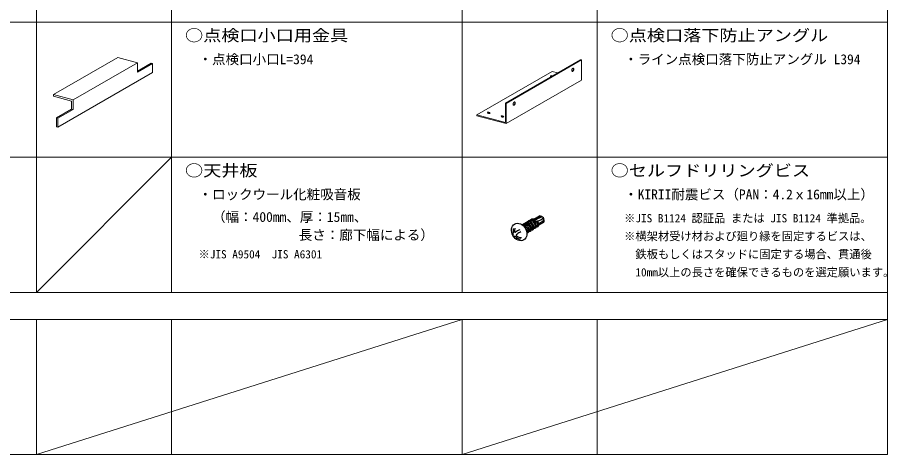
# Model space of a CAD drawing. Units: millimetres on the paper. Extents: x -195 to 195, y -140 to 138.
# Drawn here: x -98.1 to -1.5, y 29.5 to 78 of the extents above; entities that cross this region are included whole.
import ezdxf
from ezdxf.enums import TextEntityAlignment as Align

# ---------------------------------------------------------------- set-up
doc = ezdxf.new("R2010")
doc.units = ezdxf.units.MM
for name, color, linetype, lineweight in [('0-4_点検口枠等', 4, 'Continuous', 9), ('0-6_文字', 7, 'Continuous', 18), ('0-C_ビス・アンカーボルト・強調図形', 2, 'Continuous', 25), ('F-3_図面枠', 3, 'Continuous', 18)]:
    doc.layers.add(name, color=color, linetype=linetype, lineweight=lineweight)
doc.styles.add('ＭＳ ゴシック', font='')
doc.styles.get('ＭＳ ゴシック').set_extended_font_data('MS Gothic')

msp = doc.modelspace()

# ---------------------------------------------------------------- linework, layer by layer
at = {"layer": '0-4_点検口枠等'}
for p, q in [((-94.108, 69.454), (-86.962, 73.58)), ((-84.789, 72.997), (-86.962, 73.58)), ((-91.934, 68.872), (-84.789, 72.997)), ((-84.789, 71.935), (-84.789, 72.997)), ((-83.1, 71.91), (-83.1, 72.91)), ((-35.585, 73.329), (-43.936, 68.507)), ((-35.498, 73.306), (-43.849, 68.484)), ((-35.498, 73.306), (-35.585, 73.329)), ((-35.498, 73.306), (-35.498, 71.056)), ((-93.623, 65.834), (-83.1, 71.91)), ((-38.758, 72.029), (-47.109, 67.208)), ((-38.128, 71.86), (-38.758, 72.029)), ((-35.498, 71.056), (-43.849, 66.234)), ((-94.108, 69.454), (-94.108, 69.266)), ((-91.934, 68.872), (-94.108, 69.454)), ((-94.108, 69.266), (-92.094, 68.727)), ((-92.097, 68.728), (-92.097, 67.853)), ((-91.934, 67.809), (-91.934, 68.872)), ((-93.786, 66.878), (-92.097, 67.853)), ((-93.623, 66.834), (-91.934, 67.809)), ((-91.934, 67.809), (-92.097, 67.853)), ((-93.623, 66.834), (-93.786, 66.878)), ((-93.786, 66.878), (-93.786, 65.878)), ((-93.623, 65.834), (-93.623, 66.834)), ((-47.109, 67.208), (-47.109, 67.108)), ((-93.623, 65.834), (-93.786, 65.878))]:
    msp.add_line(p, q, dxfattribs=at)
for points in [[(-84.789, 71.935), (-83.1, 72.91), (-83.263, 72.953), (-84.789, 72.073)], [(-43.849, 68.484), (-43.936, 68.507), (-43.936, 66.357), (-47.109, 67.208)], [(-43.849, 68.484), (-43.849, 66.234), (-47.109, 67.108)]]:
    msp.add_lwpolyline(points, dxfattribs=at)
for centre, radius, start, end in [((-36.321, 72.138), 0.246, 179.96877, 183.46838), ((-36.27, 72.136), 0.296, 173.62148, 176.70845), ((-36.294, 72.138), 0.272, 176.70427, 179.97359), ((-36.348, 72.136), 0.218, 183.46278, 187.24823), ((-36.249, 72.134), 0.318, 170.67877, 173.62514), ((-36.375, 72.133), 0.191, 187.24176, 191.3774), ((-36.231, 72.131), 0.336, 167.83937, 170.68205), ((-36.4, 72.127), 0.165, 191.37006, 195.92958), ((-36.424, 72.121), 0.141, 195.92159, 200.98712), ((-36.219, 72.128), 0.348, 165.07002, 167.84236), ((-36.212, 72.126), 0.356, 162.33987, 165.07285), ((-36.444, 72.113), 0.119, 200.97903, 206.63701), ((-36.21, 72.126), 0.358, 159.61942, 162.34262), ((-36.46, 72.105), 0.101, 206.63008, 212.96169), ((-36.213, 72.127), 0.354, 156.87947, 159.62218), ((-36.473, 72.096), 0.0857, 212.95801, 220.02158), ((-36.222, 72.131), 0.345, 154.09019, 156.88234), ((-36.482, 72.089), 0.0738, 220.02408, 227.82809), ((-36.235, 72.137), 0.33, 151.22003, 154.09326), ((-36.488, 72.082), 0.0653, 227.83966, 236.31081), ((-36.54, 72.102), 0.0706, 278.67725, 280.32968), ((-36.542, 72.112), 0.0814, 280.33492, 287.64659), ((-36.251, 72.146), 0.311, 148.23471, 151.22342), ((-36.491, 72.078), 0.06, 236.33252, 245.29295), ((-36.546, 72.126), 0.0955, 287.64462, 294.21445), ((-36.271, 72.158), 0.289, 145.09595, 148.23853), ((-36.492, 72.076), 0.0579, 245.32216, 254.49692), ((-36.554, 72.142), 0.113, 294.20833, 300.08147), ((-36.492, 72.077), 0.0589, 254.52733, 263.59312), ((-36.291, 72.173), 0.263, 141.76025, 145.10034), ((-36.312, 72.189), 0.237, 138.17744, 141.76534), ((-36.491, 72.081), 0.0631, 263.61781, 272.27635), ((-36.564, 72.16), 0.134, 300.07359, 305.32611), ((-36.333, 72.208), 0.209, 134.28928, 138.18332), ((-36.491, 72.089), 0.0706, 272.29131, 280.32968), ((-36.577, 72.179), 0.157, 305.31799, 310.03598), ((-36.351, 72.227), 0.182, 130.02838, 134.29604), ((-36.493, 72.099), 0.0814, 280.33492, 287.64659), ((-36.594, 72.198), 0.182, 310.02838, 314.29604), ((-36.368, 72.246), 0.157, 125.31799, 130.03598), ((-36.498, 72.113), 0.0955, 287.64462, 294.21445), ((-36.612, 72.218), 0.209, 314.28928, 318.18332), ((-36.505, 72.129), 0.113, 294.20833, 300.08147), ((-36.381, 72.265), 0.134, 120.07359, 125.32611), ((-36.633, 72.236), 0.237, 318.17744, 321.76534), ((-36.392, 72.283), 0.113, 114.20833, 120.08147), ((-36.515, 72.147), 0.134, 300.07359, 305.32611), ((-36.654, 72.252), 0.263, 321.76025, 325.10034), ((-36.399, 72.299), 0.0955, 107.64462, 114.21445), ((-36.675, 72.267), 0.289, 325.09595, 328.23853), ((-36.529, 72.166), 0.157, 305.31799, 310.03598), ((-36.694, 72.279), 0.311, 328.23471, 331.22342), ((-36.403, 72.313), 0.0814, 100.33492, 107.64659), ((-36.545, 72.185), 0.182, 310.02838, 314.29604), ((-36.71, 72.288), 0.33, 331.22003, 334.09326), ((-36.405, 72.323), 0.0706, 92.29131, 100.32968), ((-36.564, 72.204), 0.209, 314.28928, 318.18332), ((-36.457, 72.343), 0.0653, 47.83966, 50.51183), ((-36.463, 72.336), 0.0738, 40.02408, 47.82809), ((-36.723, 72.294), 0.345, 334.09019, 336.88234), ((-36.405, 72.331), 0.0631, 83.61781, 92.27635), ((-36.584, 72.223), 0.237, 318.17744, 321.76534), ((-36.472, 72.329), 0.0857, 32.95801, 40.02158), ((-36.732, 72.298), 0.354, 336.87947, 339.62218), ((-36.485, 72.32), 0.101, 26.63008, 32.96169), ((-36.735, 72.299), 0.358, 339.61942, 342.34262), ((-36.405, 72.335), 0.0589, 74.52733, 83.59312), ((-36.605, 72.239), 0.263, 321.76025, 325.10034), ((-36.734, 72.299), 0.356, 342.33987, 345.07285), ((-36.501, 72.312), 0.119, 20.97903, 26.63701), ((-36.405, 72.336), 0.0579, 65.32216, 74.49692), ((-36.521, 72.304), 0.141, 15.92159, 20.98712), ((-36.726, 72.297), 0.348, 345.07002, 347.84236), ((-36.626, 72.254), 0.289, 325.09595, 328.23853), ((-36.545, 72.298), 0.165, 11.37006, 15.92958), ((-36.714, 72.294), 0.336, 347.83937, 350.68205), ((-36.57, 72.293), 0.191, 7.24176, 11.3774), ((-36.696, 72.291), 0.318, 350.67877, 353.62514), ((-36.405, 72.334), 0.06, 56.33252, 65.29295), ((-36.597, 72.289), 0.218, 3.46278, 7.24823), ((-36.675, 72.289), 0.296, 353.62148, 356.70845), ((-36.645, 72.266), 0.311, 328.23471, 331.22342), ((-36.624, 72.287), 0.246, 359.96877, 3.46838), ((-36.651, 72.287), 0.272, 356.70427, 359.97359), ((-36.662, 72.275), 0.33, 331.22003, 334.09326), ((-36.408, 72.33), 0.0653, 47.83966, 56.31081), ((-36.675, 72.281), 0.345, 334.09019, 336.88234), ((-36.414, 72.323), 0.0738, 40.02408, 47.82809), ((-36.423, 72.316), 0.0857, 32.95801, 40.02158), ((-36.683, 72.285), 0.354, 336.87947, 339.62218), ((-36.687, 72.286), 0.358, 339.61942, 342.34262), ((-36.436, 72.307), 0.101, 26.63008, 32.96169), ((-36.453, 72.299), 0.119, 20.97903, 26.63701), ((-36.685, 72.286), 0.356, 342.33987, 345.07285), ((-36.473, 72.291), 0.141, 15.92159, 20.98712), ((-36.678, 72.284), 0.348, 345.07002, 347.84236), ((-36.496, 72.285), 0.165, 11.37006, 15.92958), ((-36.665, 72.281), 0.336, 347.83937, 350.68205), ((-36.521, 72.28), 0.191, 7.24176, 11.3774), ((-36.648, 72.278), 0.318, 350.67877, 353.62514), ((-36.548, 72.276), 0.218, 3.46278, 7.24823), ((-36.576, 72.274), 0.246, 359.96877, 3.46838), ((-36.626, 72.276), 0.296, 353.62148, 356.70845), ((-36.602, 72.274), 0.272, 356.70427, 359.97359), ((-42.818, 68.437), 0.237, 138.17744, 141.76534), ((-42.839, 68.456), 0.209, 134.28928, 138.18332), ((-42.857, 68.475), 0.182, 130.02838, 134.29604), ((-42.874, 68.494), 0.157, 125.31799, 130.03598), ((-42.887, 68.513), 0.134, 120.07359, 125.32611), ((-42.898, 68.531), 0.113, 114.20833, 120.08147), ((-42.905, 68.547), 0.0955, 107.64462, 114.21445), ((-42.909, 68.561), 0.0814, 100.33492, 107.64659), ((-42.911, 68.571), 0.0706, 92.29131, 100.32968), ((-42.963, 68.591), 0.0653, 47.83966, 50.51183), ((-42.969, 68.584), 0.0738, 40.02408, 47.82809), ((-42.911, 68.579), 0.0631, 83.61781, 92.27635), ((-42.978, 68.577), 0.0857, 32.95801, 40.02158), ((-42.991, 68.568), 0.101, 26.63008, 32.96169), ((-42.911, 68.583), 0.0589, 74.52733, 83.59312), ((-43.007, 68.56), 0.119, 20.97903, 26.63701), ((-42.911, 68.584), 0.0579, 65.32216, 74.49692), ((-43.027, 68.552), 0.141, 15.92159, 20.98712), ((-42.911, 68.582), 0.06, 56.33252, 65.29295), ((-42.914, 68.578), 0.0653, 47.83966, 56.31081), ((-42.92, 68.571), 0.0738, 40.02408, 47.82809), ((-42.929, 68.564), 0.0857, 32.95801, 40.02158), ((-42.942, 68.555), 0.101, 26.63008, 32.96169), ((-42.959, 68.547), 0.119, 20.97903, 26.63701), ((-42.827, 68.386), 0.246, 179.96877, 183.46838), ((-42.776, 68.384), 0.296, 173.62148, 176.70845), ((-42.8, 68.386), 0.272, 176.70427, 179.97359), ((-42.854, 68.384), 0.218, 183.46278, 187.24823), ((-42.755, 68.382), 0.318, 170.67877, 173.62514), ((-42.881, 68.38), 0.191, 187.24176, 191.3774), ((-42.737, 68.379), 0.336, 167.83937, 170.68205), ((-42.906, 68.375), 0.165, 191.37006, 195.92958), ((-42.93, 68.369), 0.141, 195.92159, 200.98712), ((-42.725, 68.376), 0.348, 165.07002, 167.84236), ((-42.718, 68.374), 0.356, 162.33987, 165.07285), ((-42.95, 68.361), 0.119, 200.97903, 206.63701), ((-42.716, 68.374), 0.358, 159.61942, 162.34262), ((-42.966, 68.353), 0.101, 206.63008, 212.96169), ((-42.719, 68.375), 0.354, 156.87947, 159.62218), ((-42.979, 68.344), 0.0857, 212.95801, 220.02158), ((-42.728, 68.379), 0.345, 154.09019, 156.88234), ((-42.988, 68.337), 0.0738, 220.02408, 227.82809), ((-42.741, 68.385), 0.33, 151.22003, 154.09326), ((-42.994, 68.33), 0.0653, 227.83966, 236.31081), ((-43.046, 68.35), 0.0706, 278.67725, 280.32968), ((-43.048, 68.36), 0.0814, 280.33492, 287.64659), ((-42.757, 68.394), 0.311, 148.23471, 151.22342), ((-42.997, 68.326), 0.06, 236.33252, 245.29295), ((-43.052, 68.374), 0.0955, 287.64462, 294.21445), ((-42.777, 68.406), 0.289, 145.09595, 148.23853), ((-42.998, 68.324), 0.0579, 245.32216, 254.49692), ((-43.06, 68.39), 0.113, 294.20833, 300.08147), ((-42.998, 68.325), 0.0589, 254.52733, 263.59312), ((-42.797, 68.421), 0.263, 141.76025, 145.10034), ((-42.997, 68.329), 0.0631, 263.61781, 272.27635), ((-43.07, 68.408), 0.134, 300.07359, 305.32611), ((-42.997, 68.337), 0.0706, 272.29131, 280.32968), ((-43.083, 68.427), 0.157, 305.31799, 310.03598), ((-42.999, 68.347), 0.0814, 280.33492, 287.64659), ((-43.1, 68.446), 0.182, 310.02838, 314.29604), ((-43.004, 68.361), 0.0955, 287.64462, 294.21445), ((-43.118, 68.465), 0.209, 314.28928, 318.18332), ((-43.011, 68.377), 0.113, 294.20833, 300.08147), ((-43.139, 68.484), 0.237, 318.17744, 321.76534), ((-43.021, 68.395), 0.134, 300.07359, 305.32611), ((-43.16, 68.5), 0.263, 321.76025, 325.10034), ((-43.035, 68.414), 0.157, 305.31799, 310.03598), ((-43.18, 68.515), 0.289, 325.09595, 328.23853), ((-43.2, 68.527), 0.311, 328.23471, 331.22342), ((-43.051, 68.433), 0.182, 310.02838, 314.29604), ((-43.216, 68.536), 0.33, 331.22003, 334.09326), ((-43.07, 68.452), 0.209, 314.28928, 318.18332), ((-43.229, 68.542), 0.345, 334.09019, 336.88234), ((-43.09, 68.471), 0.237, 318.17744, 321.76534), ((-43.238, 68.546), 0.354, 336.87947, 339.62218), ((-43.241, 68.547), 0.358, 339.61942, 342.34262), ((-43.111, 68.487), 0.263, 321.76025, 325.10034), ((-43.24, 68.547), 0.356, 342.33987, 345.07285), ((-43.232, 68.545), 0.348, 345.07002, 347.84236), ((-43.132, 68.502), 0.289, 325.09595, 328.23853), ((-43.051, 68.546), 0.165, 11.37006, 15.92958), ((-43.22, 68.542), 0.336, 347.83937, 350.68205), ((-43.076, 68.54), 0.191, 7.24176, 11.3774), ((-43.202, 68.539), 0.318, 350.67877, 353.62514), ((-43.103, 68.537), 0.218, 3.46278, 7.24823), ((-43.181, 68.537), 0.296, 353.62148, 356.70845), ((-43.151, 68.514), 0.311, 328.23471, 331.22342), ((-43.13, 68.535), 0.246, 359.96877, 3.46838), ((-43.157, 68.535), 0.272, 356.70427, 359.97359), ((-43.168, 68.523), 0.33, 331.22003, 334.09326), ((-43.181, 68.529), 0.345, 334.09019, 336.88234), ((-43.189, 68.533), 0.354, 336.87947, 339.62218), ((-43.193, 68.534), 0.358, 339.61942, 342.34262), ((-43.191, 68.534), 0.356, 342.33987, 345.07285), ((-42.979, 68.539), 0.141, 15.92159, 20.98712), ((-43.184, 68.532), 0.348, 345.07002, 347.84236), ((-43.002, 68.533), 0.165, 11.37006, 15.92958), ((-43.171, 68.529), 0.336, 347.83937, 350.68205), ((-43.027, 68.527), 0.191, 7.24176, 11.3774), ((-43.154, 68.526), 0.318, 350.67877, 353.62514), ((-43.054, 68.524), 0.218, 3.46278, 7.24823), ((-43.082, 68.522), 0.246, 359.96877, 3.46838), ((-43.132, 68.524), 0.296, 353.62148, 356.70845), ((-43.108, 68.522), 0.272, 356.70427, 359.97359)]:
    msp.add_arc(centre, radius, start, end, dxfattribs=at)
for centre, start_param, end_param in [((-38.793, 71.473), 1.056251, 4.146095), ((-38.793, 71.373), 1.842881, 2.726378), ((-45.787, 67.335), 0.734026, 2.726378), ((-44.262, 66.926), 0.734026, 2.726378)]:
    msp.add_ellipse(centre, major_axis=(0.145, -0.039), ratio=0.6, start_param=start_param, end_param=end_param, dxfattribs=at)
for centre in [(-45.787, 67.435), (-44.262, 67.026)]:
    msp.add_ellipse(centre, major_axis=(0.145, -0.039), ratio=0.6, dxfattribs=at)
at = {"layer": '0-C_ビス・アンカーボルト・強調図形'}
for p, q in [((-40.792, 55.638), (-40.135, 56.017)), ((-40.725, 55.483), (-40.687, 55.624)), ((-40.687, 55.624), (-40.623, 55.587)), ((-40.623, 55.587), (-40.023, 55.934)), ((-40.24, 54.947), (-39.647, 55.289)), ((-40.203, 55.158), (-39.731, 55.431)), ((-40.023, 55.934), (-39.875, 55.894)), ((-39.648, 55.301), (-39.647, 55.289)), ((-41.396, 54.308), (-41.56, 54.213)), ((-41.13, 54.461), (-41.295, 54.366)), ((-40.865, 54.614), (-41.03, 54.519)), ((-40.6, 54.767), (-40.765, 54.672)), ((-40.335, 54.921), (-40.5, 54.825))]:
    msp.add_line(p, q, dxfattribs=at)
for centre, radius, start, end in [((-41.613, 54.593), 0.587, 336.82288, 135.07969), ((-41.347, 54.746), 0.587, 336.82288, 135.07969), ((-41.396, 54.663), 0.533, 354.78666, 105.94682), ((-41.082, 54.899), 0.587, 58.5209, 135.07969), ((-41.131, 54.816), 0.533, 354.78666, 105.94682), ((-40.817, 55.052), 0.587, 77.16549, 135.07969), ((-40.866, 54.969), 0.533, 74.61342, 105.94682), ((-41.479, 61.163), 5.852, 276.68583, 279.2776), ((-38.502, 52.512), 3.651, 112.08803, 128.95932), ((-40.268, 55.146), 0.567, 143.56405, 158.90406), ((-41.082, 54.899), 0.587, 336.82288, 51.79538), ((-40.592, 55.837), 0.453, 277.15073, 298.50333), ((-40.866, 54.969), 0.533, 354.78666, 51.65466), ((-40.817, 55.052), 0.587, 336.82288, 41.19702), ((-40.923, 57.176), 1.869, 288.0551, 310.99453), ((-40.582, 54.733), 1.36, 49.39028, 70.81316), ((-40.118, 55.639), 0.439, 331.74139, 16.71938), ((-39.832, 55.276), 0.185, 4.09941, 56.89587), ((-40.503, 55.44), 0.869, 349.98562, 21.96795), ((-43.275, 54.052), 0.229, 324.8856, 17.89861), ((-41.602, 54.403), 1.482, 172.16926, 190.90073), ((-42.159, 54.358), 0.764, 158.45676, 190.65731), ((-42.857, 54.23), 0.0553, 193.35371, 312.88627), ((-41.769, 52.869), 1.687, 109.2783, 128.50807), ((-41.361, 52.249), 2.148, 113.05228, 127.86315), ((-41.878, 54.44), 0.587, 336.82288, 108.25527), ((-41.927, 54.357), 0.533, 354.78666, 90.58296), ((-42.143, 54.287), 0.587, 352.73364, 58.44819), ((-41.661, 54.51), 0.533, 354.78666, 105.94682), ((-41.597, 54.607), 0.475, 275.91919, 303.04436), ((-41.332, 54.76), 0.475, 272.48682, 303.04436), ((-41.067, 54.913), 0.475, 272.48682, 303.04436), ((-40.802, 55.066), 0.475, 272.48682, 303.04436), ((-40.537, 55.219), 0.475, 272.48682, 303.04436), ((-41.769, 52.869), 1.687, 141.45441, 143.52402), ((-41.361, 52.249), 2.148, 137.92177, 139.17107), ((-42.885, 53.631), 0.0896, 46.9377, 140.96224), ((-42.19, 54.319), 0.889, 224.46704, 264.72302), ((-42.619, 53.862), 0.102, 126.03329, 219.46853), ((-42.246, 54.179), 0.592, 220.29726, 279.62297)]:
    msp.add_arc(centre, radius, start, end, dxfattribs=at)
msp.add_ellipse((-42.399, 54.205), major_axis=(-0.511, 0.886), ratio=0.78, dxfattribs=at)
at = {"layer": 'F-3_図面枠'}
for p, q in [((-96, 122.5), (-96, 47.5)), ((-48.75, 122.5), (-48.75, 47.5)), ((-1.5, 122.5), (-1.5, 29.5)), ((-190.5, 77.5), (-1.5, 77.5)), ((-190.5, 62.5), (-1.5, 62.5)), ((-81, 62.5), (-96, 47.5)), ((-81, 47.5), (-81, 62.5)), ((-190.5, 47.5), (-96.248, 47.5)), ((-96.248, 47.5), (-1.5, 47.5)), ((-190.5, 44.5), (-1.5, 44.5)), ((-96, 44.5), (-96, 29.5)), ((-48.75, 44.5), (-96, 29.5)), ((-48.75, 44.5), (-48.75, 29.5)), ((-1.5, 44.5), (-48.75, 29.5)), ((-190.5, 29.5), (-1.5, 29.5))]:
    msp.add_line(p, q, dxfattribs=at)
at = {"layer": 'F-3_図面枠', "color": 4, "lineweight": 9}
for p, q in [((-81, 122.5), (-81, 62.5)), ((-33.75, 122.5), (-33.75, 47.5)), ((-81, 44.5), (-81, 29.5)), ((-33.75, 44.5), (-33.75, 29.5))]:
    msp.add_line(p, q, dxfattribs=at)

# ---------------------------------------------------------------- texts
at = {"layer": '0-6_文字', "style": 'ＭＳ ゴシック', "width": 1.15}
for s, p in [('○点検口小口用金具', (-79.5, 75)), ('○点検口落下防止アングル', (-32.25, 75)), ('○天井板', (-79.5, 60)), ('○セルフドリリングビス', (-32.25, 60))]:
    msp.add_text(s, height=1.283, dxfattribs=at).set_placement(p, align=Align.BOTTOM_LEFT)
at = {"layer": '0-6_文字', "style": 'ＭＳ ゴシック'}
for s, height, p in [('・点検口小口L=394', 1.1, (-78, 72.5)), ('・ライン点検口落下防止アングル L394', 1.1, (-30.75, 72.5)), ('・ロックウール化粧吸音板', 1.1, (-78, 57.5)), ('・KIRII耐震ビス（PAN：4.2ｘ16mm以上）', 1.1, (-30.75, 57.5)), ('\u3000（幅：400mm、厚：15mm、', 1.1, (-78, 55)), ('※JIS B1124 認証品 または JIS B1124 準拠品。', 0.9164, (-30.75, 55)), ('長さ：廊下幅による）', 1.1, (-66.875, 53)), ('※横架材受け材および廻り縁を固定するビスは、', 0.9164, (-30.75, 53)), ('※JIS A9504\u3000JIS A6301', 0.9164, (-78, 51)), ('\u3000鉄板もしくはスタッドに固定する場合、貫通後', 0.9164, (-30.75, 51)), ('\u300010mm以上の長さを確保できるものを選定願います。', 0.9164, (-30.75, 49))]:
    msp.add_text(s, height=height, dxfattribs=at).set_placement(p, align=Align.BOTTOM_LEFT)

doc.saveas('drawing.dxf')
